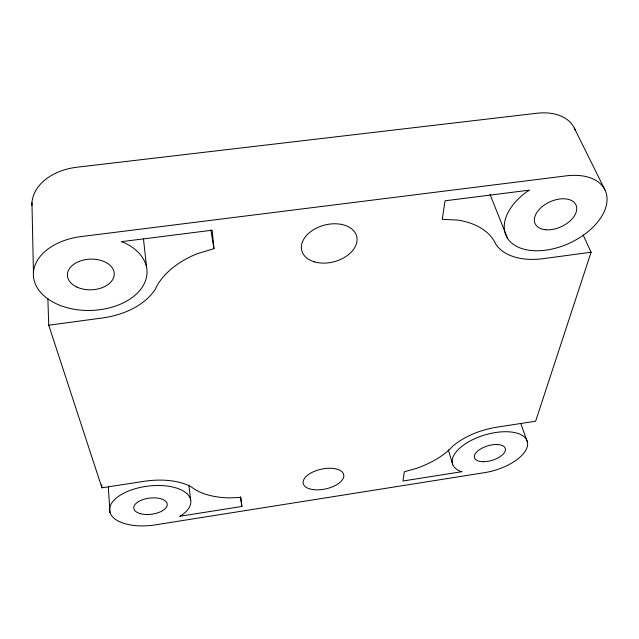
<?xml version="1.0" encoding="UTF-8"?>
<svg xmlns="http://www.w3.org/2000/svg" width="639" height="639" viewBox="0 0 639 639"><rect width="100%" height="100%" fill="white"/><g stroke="black" fill="none" stroke-linecap="round" stroke-linejoin="round"><path stroke-width="0.96" d="M583.151 235.016L591.083 252.229L535.626 421.213L497.062 427.14A48.796 22.98 -16.8 0 0 452.069 446.821A63.165 31.718 -14.6 0 1 416.277 468.443L404.335 471.766L402.945 481.007L462.021 471.67L460.16 471.167A39.027 18.371 -16.8 0 1 475.408 438.41A39.027 18.371 -16.8 0 1 527.327 441.581A39.027 18.371 -16.8 0 1 484.546 472.66L155.325 524.875A40.888 19.705 -7.2 0 1 109.972 506.759A40.888 19.705 -7.2 0 1 166.507 485.967A40.888 19.705 -7.2 0 1 181.748 515.154L179.727 516.288L241.877 506.463L240.911 497.43L228.546 497.893A64.427 32.757 -9.9 0 1 191.716 487.182A51.128 24.641 -7.2 0 0 144.118 481.319L101.92 487.797L48.732 325.203L47.877 298.557M591.083 252.229L543.406 258.643A68.125 41.463 -24.6 0 1 495.816 244.218A79.324 49.187 -18.3 0 0 457.971 220.104L442.252 219.329L445.032 200.798L529.499 190.134L526.169 192.195A54.475 33.14 -24.6 0 0 522.191 248.683A54.475 33.14 -24.6 0 0 601.778 216.206A54.475 33.14 -24.6 0 0 566.17 175.869L81.145 236.574A56.855 37.262 -1.9 0 0 38.124 289.132A56.855 37.262 -1.9 0 0 125.244 301.864A56.855 37.262 -1.9 0 0 124.805 242.956L121.242 241.694L212.148 230.208L213.945 248.675L197.355 253.651A80.738 51.591 -9.3 0 0 155.269 289.211A71.113 46.623 -1.9 0 1 102.096 318.022L48.732 325.203M574.357 128.191L604.989 189.975M489.993 194.328L507.574 238.371M520.833 423.665L527.494 442.324M448.322 449.88L452.572 463.978M210.87 229.96L213.945 248.675M240.368 496.711L241.877 506.463M188.888 485.273L190.678 500.002M143.487 239.058L146.611 267.525M108.295 487.07L110.036 512.614M101.729 484.833L101.92 487.797M31.95 202.723L33.444 272.254M575.388 130.691A51.751 34.003 -26.3 0 0 536.792 113.255L76.968 167.226A53.884 38.005 -0.1 0 0 31.878 205.47M140.005 513.572A16.862 8.123 -7.2 0 0 167.051 505.816A16.862 8.123 -7.2 0 0 144.398 499.155A16.862 8.123 -7.2 0 0 140.005 513.572M483.539 461.709A16.095 7.572 -16.8 0 0 505.369 448.714A16.095 7.572 -16.8 0 0 480.784 448.85A16.095 7.572 -16.8 0 0 483.539 461.709M76.92 287.095A23.435 15.344 -2 0 0 114.109 275.736A23.435 15.344 -2 0 0 81.465 260.584A23.435 15.344 -2 0 0 76.92 287.095M545.786 229.752A22.453 13.651 -24.6 0 0 576.721 207.979A22.453 13.651 -24.6 0 0 544.148 205.159A22.453 13.651 -24.6 0 0 545.786 229.752M312.791 489.546A20.712 10.096 -12.2 0 0 343.822 476.039A20.712 10.096 -12.2 0 0 313.805 471.59A20.712 10.096 -12.2 0 0 312.791 489.546M314.34 261.854A28.38 18.938 -14.7 0 0 357.057 240.264A28.38 18.938 -14.7 0 0 316.241 228.211A28.38 18.938 -14.7 0 0 314.34 261.854"/></g></svg>
